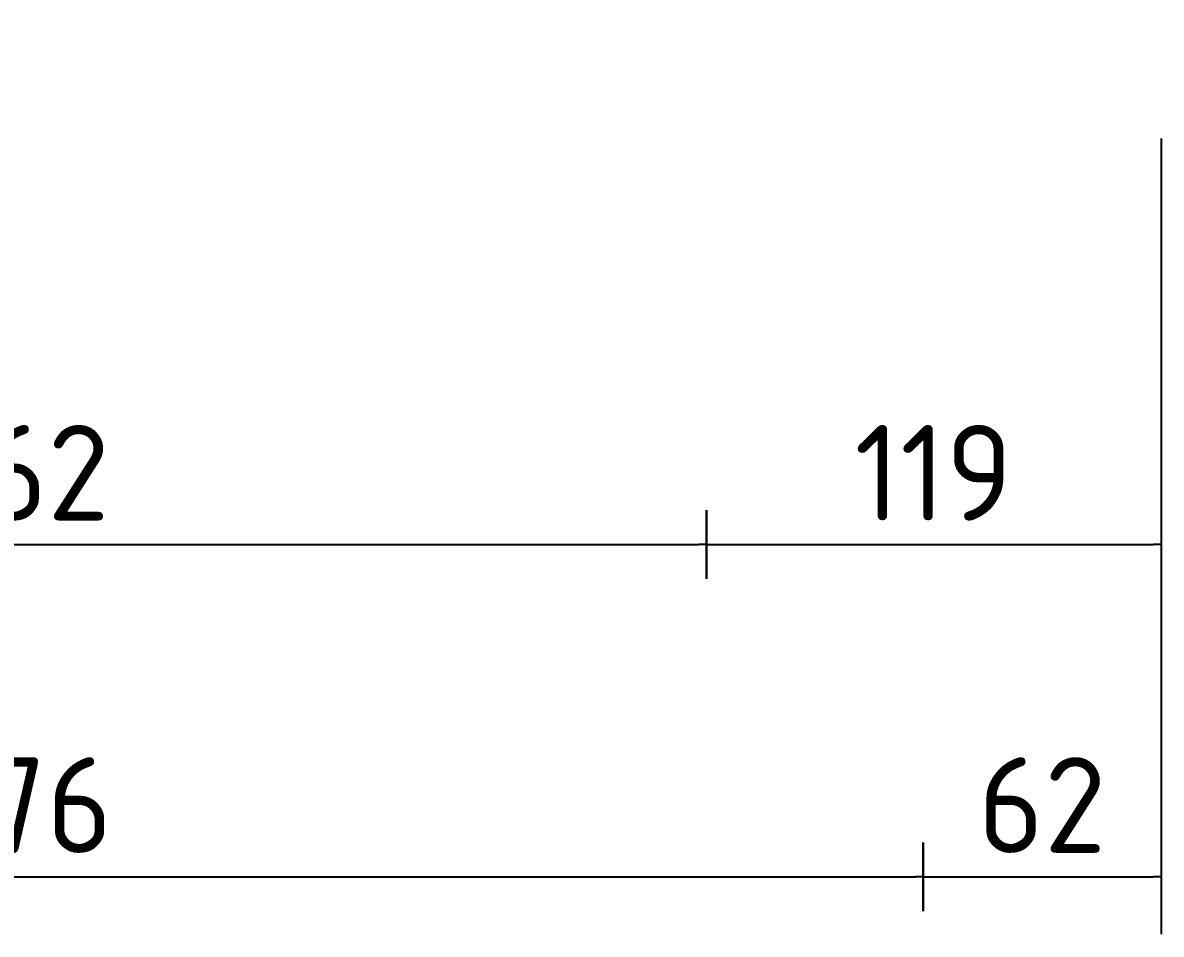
# Model space of a CAD drawing. Extents: x 0 to 420, y 0 to 297.
# Drawn here: x 185.49 to 215.24, y 137.98 to 161.79 of the extents above; entities that cross this region are included whole.
import ezdxf

# ---------------------------------------------------------------- set-up
doc = ezdxf.new("R2010")
doc.units = 0
doc.header["$LTSCALE"] = 0.3
doc.header["$MEASUREMENT"] = 0
doc.layers.get('0').update_dxf_attribs({"linetype": 'CONTINUOUS'})
doc.layers.get('DEFPOINTS').update_dxf_attribs({"linetype": 'CONTINUOUS'})
doc.layers.add('T25', color=1, linetype='CONTINUOUS')
doc.styles.add('iso', font='iso3098b.shx')
doc.dimstyles.new('SIGNSDIM', dxfattribs={"dimtxt": 2.5, "dimasz": 0.2, "dimexe": 1.5, "dimexo": 2, "dimtad": 1, "dimdec": 4, "dimlfac": 10, "dimrnd": 1, "dimdsep": 46, "dimtxsty": 'iso', "dimblk": 'SGNDIM', "dimcen": 2.5, "dimse2": 1, "dimadec": 0, "dimazin": 0, "dimtfac": 1, "dimtdec": 4, "dimtix": 1, "dimtmove": 0, "dimatfit": 3, "dimldrblk": 'SGNDIM', "dimfxl": 1, "dimtolj": 1, "dimtzin": 0, "dimarcsym": 0})

# ---------------------------------------------------------------- blocks, each defined once
blk = doc.blocks.new('SGNDIM')
for p, q in [((0, 4.5), (0, -4.5)), ((0, 0), (-1, 0))]:
    blk.add_line(p, q)
blk = doc.blocks.new('*D4')
at = {"layer": 'DEFPOINTS', "color": 0}
for p in [(209.019, 157.589), (215.243, 153.408), (215.243, 139.479)]:
    blk.add_point(p, dxfattribs=at)
at = {"layer": 'T25', "color": 0, "lineweight": -2}
for p, q in [((215.243, 151.408), (215.243, 137.979)), ((209.219, 139.479), (215.043, 139.479))]:
    blk.add_line(p, q, dxfattribs=at)
at = {"layer": 'T25', "color": 0, "lineweight": -2, "xscale": 0.2, "yscale": 0.2, "zscale": 0.2, "rotation": 180}
blk.add_blockref('SGNDIM', (209.019, 139.479), dxfattribs=at)
at = {"layer": 'T25', "color": 0, "lineweight": -2, "xscale": 0.2, "yscale": 0.2, "zscale": 0.2}
blk.add_blockref('SGNDIM', (215.243, 139.479), dxfattribs=at)
at = {"layer": 'T25', "color": 0, "insert": (212.131, 141.354), "char_height": 2.5, "attachment_point": 5, "style": 'iso'}
blk.add_mtext('\\A1;62', dxfattribs=at)
blk = doc.blocks.new('*D29')
at = {"layer": 'DEFPOINTS', "color": 0}
for p in [(167.132, 166.143), (203.355, 166.143), (203.355, 148.161)]:
    blk.add_point(p, dxfattribs=at)
at = {"layer": 'T25', "color": 0, "lineweight": -2}
blk.add_line((167.332, 148.161), (203.155, 148.161), dxfattribs=at)
at = {"layer": 'T25', "color": 0, "lineweight": -2, "xscale": 0.2, "yscale": 0.2, "zscale": 0.2, "rotation": 180}
blk.add_blockref('SGNDIM', (167.132, 148.161), dxfattribs=at)
at = {"layer": 'T25', "color": 0, "lineweight": -2, "xscale": 0.2, "yscale": 0.2, "zscale": 0.2}
blk.add_blockref('SGNDIM', (203.355, 148.161), dxfattribs=at)
at = {"layer": 'T25', "color": 0, "insert": (185.243, 150.036), "char_height": 2.5, "attachment_point": 5, "style": 'iso'}
blk.add_mtext('\\A1;362', dxfattribs=at)
blk = doc.blocks.new('*D30')
at = {"layer": 'DEFPOINTS', "color": 0}
for p in [(161.468, 156.323), (209.019, 156.323), (209.019, 139.479)]:
    blk.add_point(p, dxfattribs=at)
at = {"layer": 'T25', "color": 0, "lineweight": -2}
blk.add_line((161.668, 139.479), (208.819, 139.479), dxfattribs=at)
at = {"layer": 'T25', "color": 0, "lineweight": -2, "xscale": 0.2, "yscale": 0.2, "zscale": 0.2, "rotation": 180}
blk.add_blockref('SGNDIM', (161.468, 139.479), dxfattribs=at)
at = {"layer": 'T25', "color": 0, "lineweight": -2, "xscale": 0.2, "yscale": 0.2, "zscale": 0.2}
blk.add_blockref('SGNDIM', (209.019, 139.479), dxfattribs=at)
at = {"layer": 'T25', "color": 0, "insert": (185.243, 141.354), "char_height": 2.5, "attachment_point": 5, "style": 'iso'}
blk.add_mtext('\\A1;476', dxfattribs=at)
blk = doc.blocks.new('*D32')
at = {"layer": 'DEFPOINTS', "color": 0}
for p in [(203.355, 182.751), (215.243, 160.768), (215.243, 148.161)]:
    blk.add_point(p, dxfattribs=at)
at = {"layer": 'T25', "color": 0, "lineweight": -2}
for p, q in [((215.243, 158.768), (215.243, 146.661)), ((203.555, 148.161), (215.043, 148.161))]:
    blk.add_line(p, q, dxfattribs=at)
at = {"layer": 'T25', "color": 0, "lineweight": -2, "xscale": 0.2, "yscale": 0.2, "zscale": 0.2, "rotation": 180}
blk.add_blockref('SGNDIM', (203.355, 148.161), dxfattribs=at)
at = {"layer": 'T25', "color": 0, "lineweight": -2, "xscale": 0.2, "yscale": 0.2, "zscale": 0.2}
blk.add_blockref('SGNDIM', (215.243, 148.161), dxfattribs=at)
at = {"layer": 'T25', "color": 0, "insert": (209.299, 150.036), "char_height": 2.5, "attachment_point": 5, "style": 'iso'}
blk.add_mtext('\\A1;119', dxfattribs=at)

msp = doc.modelspace()

# ---------------------------------------------------------------- dimensions: what is measured, and where the dimension line sits
at = {"layer": 'T25'}
for base, p1, p2, override, picture, middle in [((215.243388, 148.160719), (203.354516, 182.751338), (215.243388, 160.76788), {"dimse1": 1, "dimse2": 0}, '*D32', (209.298952, 150.035719)), ((203.354516, 148.160719), (167.13226, 166.143441), (203.354516, 166.143441), {"dimse1": 1}, '*D29', (185.243388, 150.035719)), ((215.243388, 139.478784), (209.018886, 157.588943), (215.243388, 153.408295), {"dimse1": 1, "dimse2": 0}, '*D4', (212.131137, 141.353784)), ((209.018886, 139.478784), (161.467889, 156.32283), (209.018886, 156.32283), {"dimse1": 1}, '*D30', (185.243388, 141.353784))]:
    dim = msp.add_linear_dim(base=base, p1=p1, p2=p2, dimstyle='SIGNSDIM', override=override, dxfattribs=at)
    dim.commit()
    dim.dimension.update_dxf_attribs({"geometry": picture, "text_midpoint": middle})

doc.saveas('drawing.dxf')
